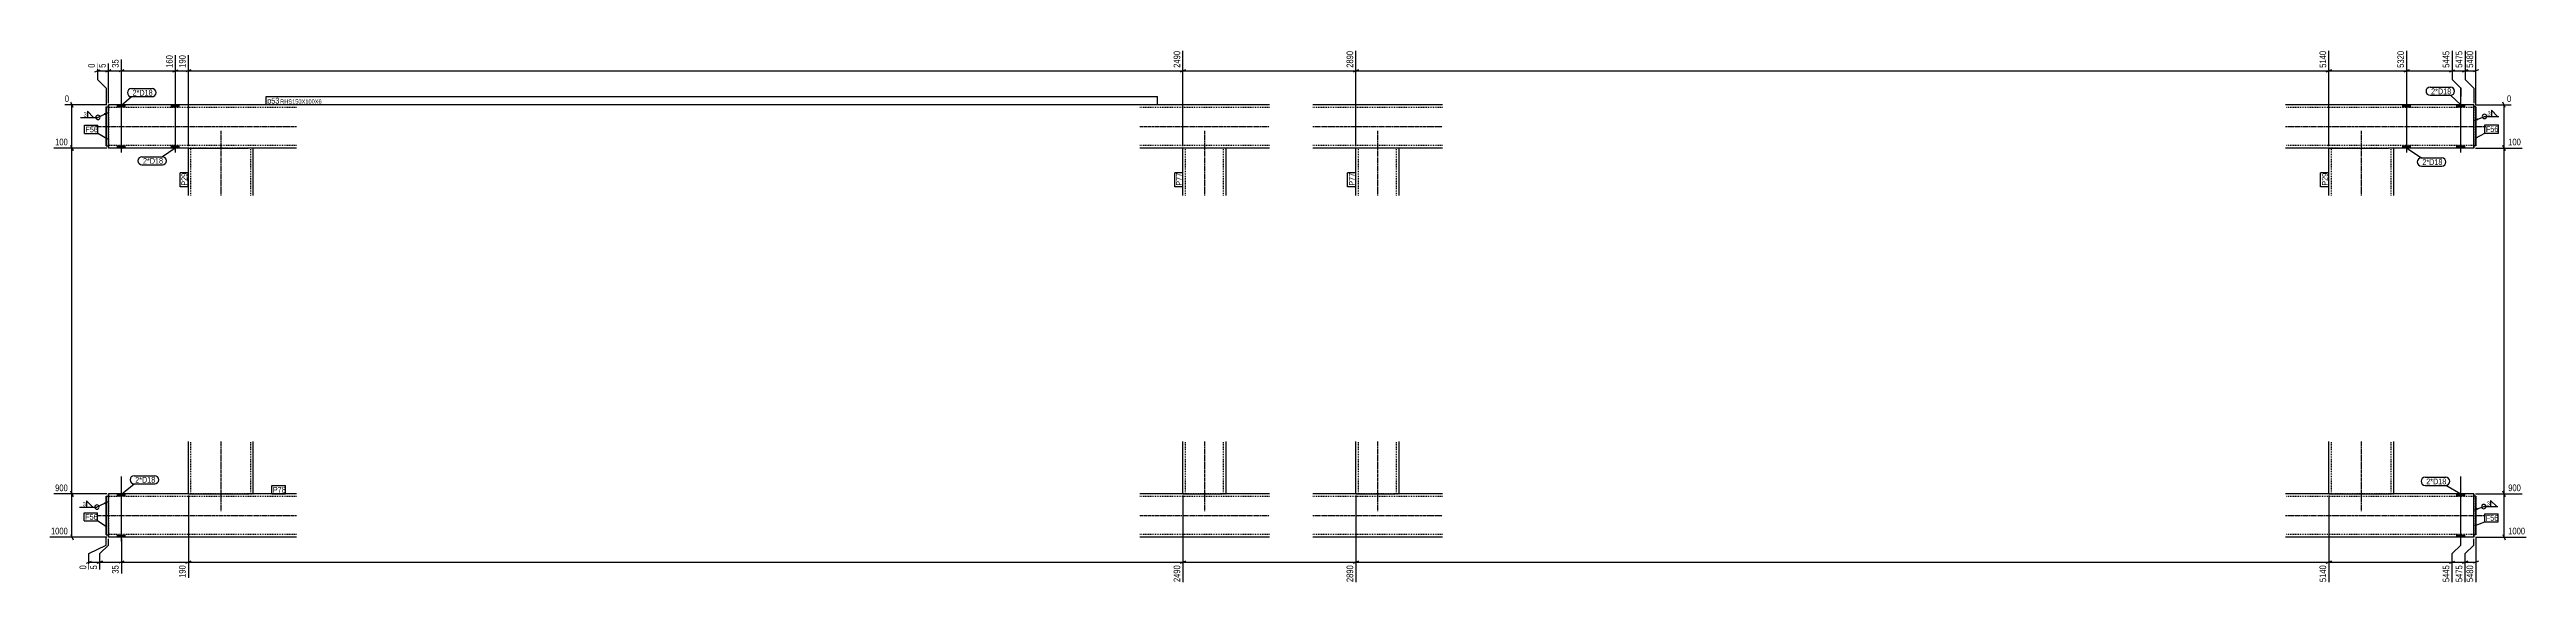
# Model space of a CAD drawing. Header units: millimetres. Extents: x 9 to 30359, y 6 to 1572.
# Drawn here: x 12430 to 18158, y 6 to 1242 of the extents above; entities that cross this region are included whole.
import ezdxf

# ---------------------------------------------------------------- set-up
doc = ezdxf.new("R2010")
doc.units = ezdxf.units.MM
doc.linetypes.add('DXK_LINE_DOT2', pattern=[3.9198, 1.9599, -1.9599])
doc.linetypes.add('DXK_LINE_DOT3', pattern=[5.9187, 2.979, -0.9799, 0.9799, -0.9799])
for name, color, linetype in [('MÅLSÆTNING', 7, 'Continuous'), ('STÅL', 7, 'Continuous'), ('TEKST', 7, 'Continuous')]:
    doc.layers.add(name, color=color, linetype=linetype)
doc.styles.add('Arial Narrow', font='ARIALN.TTF', dxfattribs={"height": 0.2})

msp = doc.modelspace()

# ---------------------------------------------------------------- hatches: boundary and pattern name
at = {"layer": 'STÅL', "linetype": 'Continuous'}
for points in [[(12586.7, 1107.6), (12604.7, 1107.6), (12604.7, 1113.6), (12586.7, 1113.6)], [(12586.7, 1107.6), (12604.7, 1107.6), (12604.7, 1113.6), (12586.7, 1113.6)], [(12711.7, 1107.6), (12729.7, 1107.6), (12729.7, 1113.6), (12711.7, 1113.6)], [(12711.7, 1107.6), (12729.7, 1107.6), (12729.7, 1113.6), (12711.7, 1113.6)], [(17889.7, 1113.6), (17871.7, 1113.6), (17871.7, 1107.6), (17889.7, 1107.6)], [(17889.7, 1113.6), (17871.7, 1113.6), (17871.7, 1107.6), (17889.7, 1107.6)], [(18014.7, 1113.6), (17996.7, 1113.6), (17996.7, 1107.6), (18014.7, 1107.6)], [(18014.7, 1113.6), (17996.7, 1113.6), (17996.7, 1107.6), (18014.7, 1107.6)], [(12586.7, 1013.6), (12604.7, 1013.6), (12604.7, 1019.6), (12586.7, 1019.6)], [(12586.7, 1013.6), (12604.7, 1013.6), (12604.7, 1019.6), (12586.7, 1019.6)], [(12711.7, 1013.6), (12729.7, 1013.6), (12729.7, 1019.6), (12711.7, 1019.6)], [(12711.7, 1013.6), (12729.7, 1013.6), (12729.7, 1019.6), (12711.7, 1019.6)], [(17889.7, 1019.6), (17871.7, 1019.6), (17871.7, 1013.6), (17889.7, 1013.6)], [(17889.7, 1019.6), (17871.7, 1019.6), (17871.7, 1013.6), (17889.7, 1013.6)], [(18014.7, 1019.6), (17996.7, 1019.6), (17996.7, 1013.6), (18014.7, 1013.6)], [(18014.7, 1019.6), (17996.7, 1019.6), (17996.7, 1013.6), (18014.7, 1013.6)], [(12586.7, 207.6), (12604.7, 207.6), (12604.7, 213.6), (12586.7, 213.6)], [(12586.7, 207.6), (12604.7, 207.6), (12604.7, 213.6), (12586.7, 213.6)], [(18014.7, 213.6), (17996.7, 213.6), (17996.7, 207.6), (18014.7, 207.6)], [(18014.7, 213.6), (17996.7, 213.6), (17996.7, 207.6), (18014.7, 207.6)], [(12586.7, 113.6), (12604.7, 113.6), (12604.7, 119.6), (12586.7, 119.6)], [(12586.7, 113.6), (12604.7, 113.6), (12604.7, 119.6), (12586.7, 119.6)], [(18014.7, 119.6), (17996.7, 119.6), (17996.7, 113.6), (18014.7, 113.6)], [(18014.7, 119.6), (17996.7, 119.6), (17996.7, 113.6), (18014.7, 113.6)]]:
    msp.add_hatch(color=96, dxfattribs=at).paths.add_polyline_path(points)
at = {"layer": 'TEKST', "linetype": 'Continuous'}
msp.add_hatch(color=3, dxfattribs=at).paths.add_polyline_path([(12555.6, 193.8), (12565.7, 196), (12557.8, 189.4)])

# ---------------------------------------------------------------- linework, layer by layer
at = {"layer": 'MÅLSÆTNING', "color": 7, "linetype": 'Continuous'}
for p, q in [((12540.7, 1209.1), (12540.7, 1172.5)), ((12565.7, 1117.6), (12565.7, 1209.1)), ((12595.7, 1132.6), (12595.7, 1218.8)), ((12595.7, 1132.6), (12595.7, 1218.8)), ((12720.7, 1127.6), (12720.7, 1228.6)), ((12750.7, 1017.6), (12750.7, 1228.6)), ((15050.7, 1017.6), (15050.7, 1238.3)), ((15050.7, 1017.6), (15050.7, 1238.3)), ((15450.7, 1017.6), (15450.7, 1238.3)), ((15450.7, 1017.6), (15450.7, 1238.3)), ((17700.7, 1017.6), (17700.7, 1238.3)), ((17880.7, 1127.6), (17880.7, 1238.3)), ((17985.7, 1238.3), (17985.7, 1172.5)), ((18015.7, 1238.3), (18015.7, 1172.5)), ((18040.7, 1112.6), (18040.7, 1238.3)), ((12559.7, 1190.1), (12571.7, 1194.9)), ((12560.7, 1152.5), (12560.7, 1112.6)), ((12565.7, 1192.5), (12595.7, 1192.5)), ((12601.7, 1194.9), (12589.7, 1190.1)), ((12601.7, 1194.9), (12589.7, 1190.1)), ((12595.7, 1192.5), (12720.7, 1192.5)), ((12714.7, 1190.1), (12726.7, 1194.9)), ((15056.7, 1194.9), (15044.7, 1190.1)), ((15044.7, 1190.1), (15056.7, 1194.9)), ((15050.7, 1192.5), (15450.7, 1192.5)), ((15456.7, 1194.9), (15444.7, 1190.1)), ((15444.7, 1190.1), (15456.7, 1194.9)), ((15450.7, 1192.5), (17700.7, 1192.5)), ((17694.7, 1190.1), (17706.7, 1194.9)), ((17874.7, 1190.1), (17886.7, 1194.9)), ((18005.7, 1152.5), (18005.7, 1132.6)), ((18005.7, 1152.5), (18005.7, 1132.6)), ((18009.7, 1190.1), (18021.7, 1194.9)), ((18015.7, 1192.5), (18040.7, 1192.5)), ((18015.7, 1172.5), (18035.7, 1152.5)), ((18046.7, 1194.9), (18034.7, 1190.1)), ((18035.7, 1152.5), (18035.7, 1117.6)), ((18035.7, 1152.5), (18035.7, 1117.6)), ((12561.7, 1113.6), (12464.9, 1113.6)), ((12483.9, 1107.6), (12479.1, 1119.6)), ((18039.7, 1113.6), (18122.2, 1113.6)), ((18108.1, 1107.6), (18103.3, 1119.6)), ((18105.7, 1013.6), (18105.7, 1113.6)), ((12561.7, 1013.6), (12439.6, 1013.6)), ((12483.9, 1007.6), (12479.1, 1019.6)), ((12481.5, 213.6), (12481.5, 1013.6)), ((18039.7, 1013.6), (18147.6, 1013.6)), ((18039.7, 1013.6), (18147.6, 1013.6)), ((18103.3, 1019.6), (18108.1, 1007.6)), ((18108.1, 1007.6), (18103.3, 1019.6)), ((18105.7, 213.6), (18105.7, 1013.6)), ((12561.7, 213.6), (12439.6, 213.6)), ((12561.7, 213.6), (12439.6, 213.6)), ((12479.1, 219.6), (12483.9, 207.6)), ((12483.9, 207.6), (12479.1, 219.6)), ((12481.5, 113.6), (12481.5, 213.6)), ((12750.7, 209.6), (12750.7, 19.4)), ((12750.7, 209.6), (12750.7, 19.4)), ((15050.7, 209.6), (15050.7, 9.6)), ((15050.7, 209.6), (15050.7, 9.6)), ((15450.7, 209.6), (15450.7, 9.6)), ((15450.7, 209.6), (15450.7, 9.6)), ((17700.7, 209.6), (17700.7, 9.6)), ((17700.7, 209.6), (17700.7, 9.6)), ((18039.7, 213.6), (18147.6, 213.6)), ((18039.7, 213.6), (18147.6, 213.6)), ((18103.3, 219.6), (18108.1, 207.6)), ((18108.1, 207.6), (18103.3, 219.6)), ((18105.7, 113.6), (18105.7, 213.6)), ((12479.1, 119.6), (12483.9, 107.6)), ((12560.7, 95.4), (12560.7, 114.6)), ((18040.7, 114.6), (18040.7, 9.6)), ((18103.3, 119.6), (18108.1, 107.6)), ((12561.7, 113.6), (12429.9, 113.6)), ((12514.7, 53), (12526.7, 57.8)), ((12520.7, 38.9), (12520.7, 75.4)), ((12539.7, 53), (12551.7, 57.8)), ((12545.7, 75.4), (12565.7, 95.4)), ((12545.7, 38.9), (12545.7, 75.4)), ((12565.7, 95.4), (12565.7, 109.6)), ((12565.7, 95.4), (12565.7, 109.6)), ((12601.7, 57.8), (12589.7, 53)), ((12595.7, 109.6), (12595.7, 29.1)), ((12756.7, 57.8), (12744.7, 53)), ((12744.7, 53), (12756.7, 57.8)), ((15056.7, 57.8), (15044.7, 53)), ((15044.7, 53), (15056.7, 57.8)), ((15456.7, 57.8), (15444.7, 53)), ((15444.7, 53), (15456.7, 57.8)), ((17706.7, 57.8), (17694.7, 53)), ((17694.7, 53), (17706.7, 57.8)), ((17985.7, 9.6), (17985.7, 75.4)), ((18005.7, 95.4), (18005.7, 109.6)), ((18005.7, 95.4), (18005.7, 109.6)), ((18009.7, 53), (18021.7, 57.8)), ((18015.7, 75.4), (18035.7, 95.4)), ((18015.7, 9.6), (18015.7, 75.4)), ((18046.7, 57.8), (18034.7, 53)), ((18035.7, 95.4), (18035.7, 109.6)), ((18035.7, 95.4), (18035.7, 109.6)), ((18039.7, 113.6), (18157.3, 113.6)), ((12545.7, 55.4), (12595.7, 55.4)), ((12750.7, 55.4), (15050.7, 55.4)), ((15050.7, 55.4), (15450.7, 55.4)), ((15450.7, 55.4), (17700.7, 55.4)), ((18015.7, 55.4), (18040.7, 55.4))]:
    msp.add_line(p, q, dxfattribs=at)
at = {"layer": 'STÅL', "color": 96, "linetype": 'Continuous'}
for p, q in [((12595.7, 1003.6), (12595.7, 1153.6)), ((12595.7, 1003.6), (12595.7, 1153.6)), ((12720.7, 1003.6), (12720.7, 1153.6)), ((12720.7, 1003.6), (12720.7, 1153.6)), ((17880.7, 1003.6), (17880.7, 1153.6)), ((17880.7, 1003.6), (17880.7, 1153.6)), ((18005.7, 1003.6), (18005.7, 1153.6)), ((18005.7, 1003.6), (18005.7, 1153.6)), ((12586.7, 1107.6), (12586.7, 1113.6)), ((12586.7, 1107.6), (12586.7, 1113.6)), ((12604.7, 1107.6), (12604.7, 1113.6)), ((12604.7, 1107.6), (12604.7, 1113.6)), ((12711.7, 1107.6), (12711.7, 1113.6)), ((12711.7, 1107.6), (12711.7, 1113.6)), ((12729.7, 1107.6), (12729.7, 1113.6)), ((12729.7, 1107.6), (12729.7, 1113.6)), ((17871.7, 1107.6), (17871.7, 1113.6)), ((17871.7, 1107.6), (17871.7, 1113.6)), ((17889.7, 1107.6), (17889.7, 1113.6)), ((17889.7, 1107.6), (17889.7, 1113.6)), ((17996.7, 1107.6), (17996.7, 1113.6)), ((17996.7, 1107.6), (17996.7, 1113.6)), ((18014.7, 1107.6), (18014.7, 1113.6)), ((18014.7, 1107.6), (18014.7, 1113.6)), ((12586.7, 1013.6), (12586.7, 1019.6)), ((12586.7, 1013.6), (12586.7, 1019.6)), ((12604.7, 1013.6), (12604.7, 1019.6)), ((12604.7, 1013.6), (12604.7, 1019.6)), ((12711.7, 1013.6), (12711.7, 1019.6)), ((12711.7, 1013.6), (12711.7, 1019.6)), ((12729.7, 1013.6), (12729.7, 1019.6)), ((12729.7, 1013.6), (12729.7, 1019.6)), ((17871.7, 1013.6), (17871.7, 1019.6)), ((17871.7, 1013.6), (17871.7, 1019.6)), ((17889.7, 1013.6), (17889.7, 1019.6)), ((17889.7, 1013.6), (17889.7, 1019.6)), ((17996.7, 1013.6), (17996.7, 1019.6)), ((17996.7, 1013.6), (17996.7, 1019.6)), ((18014.7, 1013.6), (18014.7, 1019.6)), ((18014.7, 1013.6), (18014.7, 1019.6)), ((12595.7, 103.6), (12595.7, 253.6)), ((12595.7, 103.6), (12595.7, 253.6)), ((18005.7, 103.6), (18005.7, 253.6)), ((18005.7, 103.6), (18005.7, 253.6)), ((12586.7, 207.6), (12586.7, 213.6)), ((12586.7, 207.6), (12586.7, 213.6)), ((12604.7, 207.6), (12604.7, 213.6)), ((12604.7, 207.6), (12604.7, 213.6)), ((17996.7, 207.6), (17996.7, 213.6)), ((17996.7, 207.6), (17996.7, 213.6)), ((18014.7, 207.6), (18014.7, 213.6)), ((18014.7, 207.6), (18014.7, 213.6)), ((12586.7, 113.6), (12586.7, 119.6)), ((12586.7, 113.6), (12586.7, 119.6)), ((12604.7, 113.6), (12604.7, 119.6)), ((12604.7, 113.6), (12604.7, 119.6)), ((17996.7, 113.6), (17996.7, 119.6)), ((17996.7, 113.6), (17996.7, 119.6)), ((18014.7, 113.6), (18014.7, 119.6)), ((18014.7, 113.6), (18014.7, 119.6))]:
    msp.add_line(p, q, dxfattribs=at)
at = {"layer": 'STÅL', "color": 2, "linetype": 'Continuous'}
for p, q in [((12560.7, 1108.6), (12560.7, 1018.6)), ((12560.7, 1108.6), (12565.7, 1108.6)), ((12560.7, 1018.6), (12560.7, 1108.6)), ((12565.7, 1113.6), (12565.7, 1113.6)), ((13000.7, 1113.6), (12565.7, 1113.6)), ((12565.7, 1112.7), (12565.7, 1113.6)), ((12565.7, 1113.6), (12565.7, 1112.7)), ((12565.7, 1110.1), (12565.7, 1112.7)), ((12565.7, 1112.7), (12565.7, 1110.1)), ((12565.7, 1106.2), (12565.7, 1110.1)), ((12565.7, 1110.1), (12565.7, 1108.6)), ((12565.7, 1101.6), (12565.7, 1106.2)), ((12565.7, 1025.6), (12565.7, 1101.6)), ((15250.7, 1113.6), (14950.7, 1113.6)), ((15650.7, 1113.6), (15350.7, 1113.6)), ((18035.7, 1113.6), (17600.7, 1113.6)), ((18035.7, 1112.7), (18035.7, 1113.6)), ((18035.7, 1113.6), (18035.7, 1112.7)), ((18035.7, 1110.1), (18035.7, 1112.7)), ((18035.7, 1112.7), (18035.7, 1110.1)), ((18035.7, 1110.1), (18035.7, 1108.6)), ((18035.7, 1110.1), (18035.7, 1106.2)), ((18040.7, 1108.6), (18035.7, 1108.6)), ((18035.7, 1106.2), (18035.7, 1101.6)), ((18035.7, 1025.6), (18035.7, 1101.6)), ((18040.7, 1108.6), (18040.7, 1108.6)), ((18040.7, 1018.6), (18040.7, 1108.6)), ((18040.7, 1108.6), (18040.7, 1018.6)), ((12560.7, 1018.6), (12565.7, 1018.6)), ((12565.7, 1021), (12565.7, 1025.6)), ((12565.7, 1017.2), (12565.7, 1021)), ((12565.7, 1017.2), (12565.7, 1018.6)), ((12565.7, 1014.6), (12565.7, 1017.2)), ((12565.7, 1017.2), (12565.7, 1014.6)), ((12565.7, 1013.6), (12565.7, 1014.6)), ((12565.7, 1014.6), (12565.7, 1013.6)), ((12565.7, 1013.6), (12565.7, 1013.6)), ((12750.7, 1013.6), (12565.7, 1013.6)), ((12750.7, 903.6), (12750.7, 1013.6)), ((12750.7, 1013.6), (12751.6, 1013.6)), ((12751.6, 1013.6), (12888.7, 1013.6)), ((12900.7, 1013.6), (12888.7, 1013.6)), ((13000.7, 1013.6), (12900.7, 1013.6)), ((12900.7, 903.6), (12900.7, 1013.6)), ((15050.7, 1013.6), (14950.7, 1013.6)), ((15050.7, 903.6), (15050.7, 1013.6)), ((15138.7, 1013.6), (15050.7, 1013.6)), ((15150.7, 1013.6), (15138.7, 1013.6)), ((15250.7, 1013.6), (15150.7, 1013.6)), ((15150.7, 903.6), (15150.7, 1013.6)), ((15450.7, 1013.6), (15350.7, 1013.6)), ((15450.7, 903.6), (15450.7, 1013.6)), ((15538.7, 1013.6), (15450.7, 1013.6)), ((15550.7, 1013.6), (15538.7, 1013.6)), ((15650.7, 1013.6), (15550.7, 1013.6)), ((15550.7, 903.6), (15550.7, 1013.6)), ((17700.7, 1013.6), (17600.7, 1013.6)), ((17700.7, 903.6), (17700.7, 1013.6)), ((17700.7, 1013.6), (17701.6, 1013.6)), ((17701.6, 1013.6), (17838.7, 1013.6)), ((17850.7, 1013.6), (17838.7, 1013.6)), ((18035.7, 1013.6), (17850.7, 1013.6)), ((17850.7, 903.6), (17850.7, 1013.6)), ((18035.7, 1025.6), (18035.7, 1021)), ((18035.7, 1021), (18035.7, 1017.2)), ((18035.7, 1017.2), (18035.7, 1018.6)), ((18040.7, 1018.6), (18035.7, 1018.6)), ((18035.7, 1014.6), (18035.7, 1017.2)), ((18035.7, 1017.2), (18035.7, 1014.6)), ((18035.7, 1013.6), (18035.7, 1014.6)), ((18035.7, 1014.6), (18035.7, 1013.6)), ((18040.7, 1018.6), (18040.7, 1018.6)), ((12750.7, 213.6), (12750.7, 334.6)), ((12900.7, 213.6), (12900.7, 334.6)), ((15050.7, 213.6), (15050.7, 334.6)), ((15150.7, 213.6), (15150.7, 334.6)), ((15450.7, 213.6), (15450.7, 334.6)), ((15550.7, 213.6), (15550.7, 334.6)), ((17700.7, 213.6), (17700.7, 334.6)), ((17850.7, 213.6), (17850.7, 334.6)), ((12560.7, 208.6), (12560.7, 118.6)), ((12560.7, 208.6), (12565.7, 208.6)), ((12560.7, 118.6), (12560.7, 208.6)), ((12565.7, 213.6), (12565.7, 213.6)), ((12565.7, 212.7), (12565.7, 213.6)), ((12565.7, 213.6), (12565.7, 212.7)), ((12750.7, 213.6), (12565.7, 213.6)), ((12565.7, 210.1), (12565.7, 212.7)), ((12565.7, 212.7), (12565.7, 210.1)), ((12565.7, 206.2), (12565.7, 210.1)), ((12565.7, 208.6), (12565.7, 210.1)), ((12565.7, 201.6), (12565.7, 206.2)), ((12565.7, 125.6), (12565.7, 201.6)), ((12750.7, 213.6), (12888.7, 213.6)), ((12899.8, 213.6), (12888.7, 213.6)), ((12899.8, 213.6), (12900.7, 213.6)), ((13000.7, 213.6), (12900.7, 213.6)), ((15050.7, 213.6), (14950.7, 213.6)), ((15050.7, 213.6), (15138.7, 213.6)), ((15149.8, 213.6), (15138.7, 213.6)), ((15149.8, 213.6), (15150.7, 213.6)), ((15250.7, 213.6), (15150.7, 213.6)), ((15450.7, 213.6), (15350.7, 213.6)), ((15450.7, 213.6), (15538.7, 213.6)), ((15549.8, 213.6), (15538.7, 213.6)), ((15549.8, 213.6), (15550.7, 213.6)), ((15650.7, 213.6), (15550.7, 213.6)), ((17700.7, 213.6), (17600.7, 213.6)), ((17700.7, 213.6), (17838.7, 213.6)), ((17849.8, 213.6), (17838.7, 213.6)), ((17849.8, 213.6), (17850.7, 213.6)), ((18035.7, 213.6), (17850.7, 213.6)), ((18035.7, 212.7), (18035.7, 213.6)), ((18035.7, 213.6), (18035.7, 212.7)), ((18035.7, 210.1), (18035.7, 212.7)), ((18035.7, 212.7), (18035.7, 210.1)), ((18035.7, 208.6), (18035.7, 210.1)), ((18035.7, 210.1), (18035.7, 206.2)), ((18040.7, 208.6), (18035.7, 208.6)), ((18035.7, 206.2), (18035.7, 201.6)), ((18035.7, 125.6), (18035.7, 201.6)), ((18040.7, 208.6), (18040.7, 208.6)), ((18040.7, 118.6), (18040.7, 208.6)), ((18040.7, 208.6), (18040.7, 118.6)), ((12560.7, 118.6), (12565.7, 118.6)), ((12565.7, 121), (12565.7, 125.6)), ((12565.7, 117.2), (12565.7, 121)), ((12565.7, 117.2), (12565.7, 118.6)), ((12565.7, 114.6), (12565.7, 117.2)), ((12565.7, 117.2), (12565.7, 114.6)), ((18035.7, 125.6), (18035.7, 121)), ((18035.7, 121), (18035.7, 117.2)), ((18040.7, 118.6), (18035.7, 118.6)), ((18035.7, 117.2), (18035.7, 118.6)), ((18035.7, 114.6), (18035.7, 117.2)), ((18035.7, 117.2), (18035.7, 114.6)), ((18040.7, 118.6), (18040.7, 118.6)), ((12565.7, 113.6), (12565.7, 114.6)), ((12565.7, 114.6), (12565.7, 113.6)), ((12565.7, 113.6), (12565.7, 113.6)), ((13000.7, 113.6), (12565.7, 113.6)), ((15250.7, 113.6), (14950.7, 113.6)), ((15650.7, 113.6), (15350.7, 113.6)), ((18035.7, 113.6), (17600.7, 113.6)), ((18035.7, 113.6), (18035.7, 114.6)), ((18035.7, 114.6), (18035.7, 113.6))]:
    msp.add_line(p, q, dxfattribs=at)
at = {"layer": 'STÅL', "color": 7, "linetype": 'DXK_LINE_DOT2'}
for p, q in [((12560.7, 1108.6), (12560.7, 1108.6)), ((12565.7, 1018.6), (12565.7, 1108.6)), ((12565.7, 1108.6), (12565.7, 1108.6)), ((12565.7, 1108.6), (12565.7, 1018.6)), ((12565.7, 1108.6), (12565.7, 1106.2)), ((12565.7, 1107.6), (12565.7, 1107.6)), ((13000.7, 1107.6), (12565.7, 1107.6)), ((12565.7, 1107.2), (12565.7, 1107.6)), ((12565.7, 1107.6), (12565.7, 1107.2)), ((12565.7, 1105.9), (12565.7, 1107.2)), ((12565.7, 1107.2), (12565.7, 1105.9)), ((12565.7, 1106.2), (12565.7, 1101.6)), ((12565.7, 1103.9), (12565.7, 1105.9)), ((12565.7, 1105.9), (12565.7, 1103.9)), ((12565.7, 1023.3), (12565.7, 1103.9)), ((12565.7, 1023.3), (12565.7, 1103.9)), ((12565.7, 1025.6), (12565.7, 1101.6)), ((15250.7, 1107.6), (14950.7, 1107.6)), ((15650.7, 1107.6), (15350.7, 1107.6)), ((18035.7, 1107.6), (17600.7, 1107.6)), ((18035.7, 1108.6), (18035.7, 1106.2)), ((18035.7, 1108.6), (18035.7, 1018.6)), ((18035.7, 1018.6), (18035.7, 1108.6)), ((18035.7, 1108.6), (18035.7, 1108.6)), ((18035.7, 1107.2), (18035.7, 1107.6)), ((18035.7, 1107.6), (18035.7, 1107.2)), ((18035.7, 1105.9), (18035.7, 1107.2)), ((18035.7, 1107.2), (18035.7, 1105.9)), ((18035.7, 1101.6), (18035.7, 1106.2)), ((18035.7, 1103.9), (18035.7, 1105.9)), ((18035.7, 1105.9), (18035.7, 1103.9)), ((18035.7, 1101.6), (18035.7, 1103.9)), ((18035.7, 1103.9), (18035.7, 1101.6)), ((18035.7, 1025.6), (18035.7, 1101.6)), ((12560.7, 1018.6), (12560.7, 1018.6)), ((12565.7, 1020.1), (12565.7, 1025.6)), ((12565.7, 1023.3), (12565.7, 1021.4)), ((12565.7, 1021.4), (12565.7, 1023.3)), ((12565.7, 1021.4), (12565.7, 1020.1)), ((12565.7, 1020.1), (12565.7, 1021.4)), ((12565.7, 1020.1), (12565.7, 1019.6)), ((12565.7, 1019.6), (12565.7, 1020.1)), ((12565.7, 1018.6), (12565.7, 1020.1)), ((12565.7, 1019.6), (12565.7, 1019.6)), ((13000.7, 1019.6), (12565.7, 1019.6)), ((12565.7, 1018.6), (12565.7, 1018.6)), ((12756.7, 1013.6), (12750.7, 1013.6)), ((12756.7, 903.6), (12756.7, 1013.6)), ((12756.7, 1013.6), (12757.2, 1013.6)), ((12900.7, 1013.6), (12757.2, 1013.6)), ((12894.7, 903.6), (12894.7, 1013.6)), ((15250.7, 1019.6), (14950.7, 1019.6)), ((15150.7, 1013.6), (15050.7, 1013.6)), ((15056.7, 903.6), (15056.7, 1013.6)), ((15144.7, 903.6), (15144.7, 1013.6)), ((15650.7, 1019.6), (15350.7, 1019.6)), ((15550.7, 1013.6), (15450.7, 1013.6)), ((15456.7, 903.6), (15456.7, 1013.6)), ((15544.7, 903.6), (15544.7, 1013.6)), ((18035.7, 1019.6), (17600.7, 1019.6)), ((17706.7, 1013.6), (17700.7, 1013.6)), ((17706.7, 903.6), (17706.7, 1013.6)), ((17706.7, 1013.6), (17707.2, 1013.6)), ((17850.7, 1013.6), (17707.2, 1013.6)), ((17844.7, 903.6), (17844.7, 1013.6)), ((18035.7, 1025.6), (18035.7, 1023.3)), ((18035.7, 1023.3), (18035.7, 1025.6)), ((18035.7, 1021), (18035.7, 1025.6)), ((18035.7, 1023.3), (18035.7, 1021.4)), ((18035.7, 1021.4), (18035.7, 1023.3)), ((18035.7, 1021.4), (18035.7, 1020.1)), ((18035.7, 1020.1), (18035.7, 1021.4)), ((18035.7, 1018.6), (18035.7, 1021)), ((18035.7, 1020.1), (18035.7, 1019.6)), ((18035.7, 1019.6), (18035.7, 1020.1)), ((18035.7, 1018.6), (18035.7, 1018.6)), ((12756.7, 213.6), (12756.7, 334.6)), ((12894.7, 213.6), (12894.7, 334.6)), ((15056.7, 213.6), (15056.7, 334.6)), ((15144.7, 213.6), (15144.7, 334.6)), ((15456.7, 213.6), (15456.7, 334.6)), ((15544.7, 213.6), (15544.7, 334.6)), ((17706.7, 213.6), (17706.7, 334.6)), ((17844.7, 213.6), (17844.7, 334.6)), ((12560.7, 208.6), (12560.7, 208.6)), ((12565.7, 118.6), (12565.7, 208.6)), ((12565.7, 208.6), (12565.7, 208.6)), ((12565.7, 208.6), (12565.7, 118.6)), ((12565.7, 206.2), (12565.7, 208.6)), ((12565.7, 207.6), (12565.7, 207.6)), ((13000.7, 207.6), (12565.7, 207.6)), ((12565.7, 207.2), (12565.7, 207.6)), ((12565.7, 207.6), (12565.7, 207.2)), ((12565.7, 205.9), (12565.7, 207.2)), ((12565.7, 207.2), (12565.7, 205.9)), ((12565.7, 201.6), (12565.7, 206.2)), ((12565.7, 203.9), (12565.7, 205.9)), ((12565.7, 205.9), (12565.7, 203.9)), ((12565.7, 123.3), (12565.7, 203.9)), ((12565.7, 123.3), (12565.7, 203.9)), ((12565.7, 125.6), (12565.7, 201.6)), ((12756.7, 213.6), (12750.7, 213.6)), ((12756.7, 213.6), (12757.2, 213.6)), ((12888.7, 213.6), (12757.2, 213.6)), ((12888.7, 213.6), (12897.2, 213.6)), ((12900.7, 213.6), (12897.2, 213.6)), ((15250.7, 207.6), (14950.7, 207.6)), ((15138.7, 213.6), (15050.7, 213.6)), ((15138.7, 213.6), (15147.2, 213.6)), ((15150.7, 213.6), (15147.2, 213.6)), ((15650.7, 207.6), (15350.7, 207.6)), ((15538.7, 213.6), (15450.7, 213.6)), ((15538.7, 213.6), (15547.2, 213.6)), ((15550.7, 213.6), (15547.2, 213.6)), ((18035.7, 207.6), (17600.7, 207.6)), ((17706.7, 213.6), (17700.7, 213.6)), ((17706.7, 213.6), (17707.2, 213.6)), ((17838.7, 213.6), (17707.2, 213.6)), ((17838.7, 213.6), (17847.2, 213.6)), ((17850.7, 213.6), (17847.2, 213.6)), ((18035.7, 208.6), (18035.7, 118.6)), ((18035.7, 118.6), (18035.7, 208.6)), ((18035.7, 208.6), (18035.7, 208.6)), ((18035.7, 206.2), (18035.7, 208.6)), ((18035.7, 207.2), (18035.7, 207.6)), ((18035.7, 207.6), (18035.7, 207.2)), ((18035.7, 205.9), (18035.7, 207.2)), ((18035.7, 207.2), (18035.7, 205.9)), ((18035.7, 201.6), (18035.7, 206.2)), ((18035.7, 203.9), (18035.7, 205.9)), ((18035.7, 205.9), (18035.7, 203.9)), ((18035.7, 201.6), (18035.7, 203.9)), ((18035.7, 203.9), (18035.7, 201.6)), ((18035.7, 125.6), (18035.7, 201.6)), ((12560.7, 118.6), (12560.7, 118.6)), ((12565.7, 120.1), (12565.7, 125.6)), ((12565.7, 123.3), (12565.7, 121.4)), ((12565.7, 121.4), (12565.7, 123.3)), ((12565.7, 121.4), (12565.7, 120.1)), ((12565.7, 120.1), (12565.7, 121.4)), ((12565.7, 120.1), (12565.7, 119.6)), ((12565.7, 119.6), (12565.7, 120.1)), ((12565.7, 118.6), (12565.7, 120.1)), ((12565.7, 119.6), (12565.7, 119.6)), ((13000.7, 119.6), (12565.7, 119.6)), ((12565.7, 118.6), (12565.7, 118.6)), ((15250.7, 119.6), (14950.7, 119.6)), ((15650.7, 119.6), (15350.7, 119.6)), ((18035.7, 119.6), (17600.7, 119.6)), ((18035.7, 125.6), (18035.7, 123.3)), ((18035.7, 123.3), (18035.7, 125.6)), ((18035.7, 121), (18035.7, 125.6)), ((18035.7, 123.3), (18035.7, 121.4)), ((18035.7, 121.4), (18035.7, 123.3)), ((18035.7, 121.4), (18035.7, 120.1)), ((18035.7, 120.1), (18035.7, 121.4)), ((18035.7, 118.6), (18035.7, 121)), ((18035.7, 120.1), (18035.7, 119.6)), ((18035.7, 119.6), (18035.7, 120.1)), ((18035.7, 118.6), (18035.7, 118.6))]:
    msp.add_line(p, q, dxfattribs=at)
at = {"layer": 'STÅL', "color": 7, "linetype": 'DXK_LINE_DOT3'}
for p, q in [((12525.7, 1063.6), (13000.7, 1063.6)), ((12825.7, 1053.6), (12825.7, 903.6)), ((14950.7, 1063.6), (15250.7, 1063.6)), ((15100.7, 1053.6), (15100.7, 903.6)), ((15350.7, 1063.6), (15650.7, 1063.6)), ((15500.7, 1053.6), (15500.7, 903.6)), ((17600.7, 1063.6), (18075.7, 1063.6)), ((17775.7, 1053.6), (17775.7, 903.6)), ((12825.7, 334.6), (12825.7, 173.6)), ((15100.7, 334.6), (15100.7, 173.6)), ((15500.7, 334.6), (15500.7, 173.6)), ((17775.7, 334.6), (17775.7, 173.6)), ((12525.7, 163.6), (13000.7, 163.6)), ((14950.7, 163.6), (15250.7, 163.6)), ((15350.7, 163.6), (15650.7, 163.6)), ((17600.7, 163.6), (18075.7, 163.6))]:
    msp.add_line(p, q, dxfattribs=at)

# ---------------------------------------------------------------- next in the draw order: wipeouts: each hides what was drawn before it
at = {"color": 0, "linetype": 'Continuous'}
for points in [[(12592.5, 1222), (12570.1, 1222), (12570.1, 1196.1), (12592.5, 1196.1)], [(12717.5, 1231.8), (12695.1, 1231.8), (12695.1, 1196.1), (12717.5, 1196.1)], [(15447.5, 1241.5), (15425.1, 1241.5), (15425.1, 1196.1), (15447.5, 1196.1)], [(17697.5, 1241.5), (17675.1, 1241.5), (17675.1, 1196.1), (17697.5, 1196.1)], [(18037.5, 1241.5), (18015.1, 1241.5), (18015.1, 1196.1), (18037.5, 1196.1)], [(18125.4, 1116.8), (18125.4, 1139.2), (18109.3, 1139.2), (18109.3, 1116.8)], [(12475, 1016.8), (12475, 1039.2), (12439.3, 1039.2), (12439.3, 1016.8)], [(18147.8, 1016.8), (18147.8, 1039.2), (18112.2, 1039.2), (18112.2, 1016.8)], [(12475, 216.8), (12475, 239.2), (12439.3, 239.2), (12439.3, 216.8)], [(18147.8, 216.8), (18147.8, 239.2), (18112.2, 239.2), (18112.2, 216.8)], [(12475, 116.8), (12475, 139.2), (12429.6, 139.2), (12429.6, 116.8)], [(18157.6, 116.8), (18157.6, 139.2), (18112.2, 139.2), (18112.2, 116.8)], [(12592.5, 51.8), (12570.1, 51.8), (12570.1, 25.9), (12592.5, 25.9)], [(15047.5, 51.8), (15025.1, 51.8), (15025.1, 6.4), (15047.5, 6.4)], [(15447.5, 51.8), (15425.1, 51.8), (15425.1, 6.4), (15447.5, 6.4)], [(18037.5, 51.8), (18015.1, 51.8), (18015.1, 6.4), (18037.5, 6.4)]]:
    msp.add_wipeout(points, dxfattribs=at).dxf.layer = 'MÅLSÆTNING'
at = {"color": 0}
for points in [[(12664.2, 1134.9), (12664.2, 1148.9), (12621.5, 1148.9), (12621.5, 1134.9)], [(12958.7, 1116.4), (12958.7, 1130.4), (12933.1, 1130.4), (12933.1, 1116.4)], [(18074.4, 1087.9), (18074.4, 1099.5), (18066.7, 1099.5), (18066.7, 1087.9)], [(12538.9, 1050), (12538.9, 1064), (12512.5, 1064), (12512.5, 1050)], [(12688.2, 977.2), (12688.2, 991.2), (12645.6, 991.2), (12645.6, 977.2)], [(17959.5, 974.5), (17959.5, 988.5), (17916.9, 988.5), (17916.9, 974.5)], [(12747.9, 953.8), (12733.9, 953.8), (12733.9, 926.5), (12747.9, 926.5)], [(15047.9, 953.8), (15033.9, 953.8), (15033.9, 926.5), (15047.9, 926.5)], [(15447.9, 953.8), (15433.9, 953.8), (15433.9, 926.5), (15447.9, 926.5)], [(17697.9, 953.8), (17683.9, 953.8), (17683.9, 926.5), (17697.9, 926.5)], [(12670.3, 239.3), (12670.3, 253.3), (12627.6, 253.3), (12627.6, 239.3)], [(12973.2, 216.4), (12973.2, 230.4), (12945.9, 230.4), (12945.9, 216.4)], [(17968.4, 235.7), (17968.4, 249.7), (17925.8, 249.7), (17925.8, 235.7)], [(12513.1, 184.2), (12513.1, 195.8), (12505.4, 195.8), (12505.4, 184.2)], [(18072.5, 185.6), (18072.5, 197.2), (18064.9, 197.2), (18064.9, 185.6)]]:
    msp.add_wipeout(points, dxfattribs=at).dxf.layer = 'TEKST'

# ---------------------------------------------------------------- next in the draw order: hatches: boundary and pattern name
at = {"layer": 'TEKST', "linetype": 'Continuous'}
for points in [[(18045.9, 1078), (18035.7, 1076.6), (18044.1, 1082.7)], [(18046, 177), (18035.7, 175.9), (18044.2, 181.7)]]:
    msp.add_hatch(color=3, dxfattribs=at).paths.add_polyline_path(points)

# ---------------------------------------------------------------- next in the draw order: linework, layer by layer
at = {"layer": 'MÅLSÆTNING', "color": 7, "linetype": 'Continuous'}
for p, q in [((12565.7, 1117.6), (12565.7, 1209.1)), ((12720.7, 1127.6), (12720.7, 1228.6)), ((17700.7, 1017.6), (17700.7, 1238.3)), ((18015.7, 1238.3), (18015.7, 1172.5)), ((12534.7, 1190.1), (12546.7, 1194.9)), ((12540.7, 1192.5), (12565.7, 1192.5)), ((12540.7, 1172.5), (12560.7, 1152.5)), ((12571.7, 1194.9), (12559.7, 1190.1)), ((12714.7, 1190.1), (12726.7, 1194.9)), ((12720.7, 1192.5), (12750.7, 1192.5)), ((12756.7, 1194.9), (12744.7, 1190.1)), ((17706.7, 1194.9), (17694.7, 1190.1)), ((17700.7, 1192.5), (17880.7, 1192.5)), ((17979.7, 1190.1), (17991.7, 1194.9)), ((17985.7, 1172.5), (18005.7, 1152.5)), ((18015.7, 1172.5), (18035.7, 1152.5)), ((12481.5, 1013.6), (12481.5, 1113.6)), ((12561.7, 1013.6), (12439.6, 1013.6)), ((12479.1, 1019.6), (12483.9, 1007.6)), ((12520.7, 75.4), (12560.7, 95.4)), ((12551.7, 57.8), (12539.7, 53)), ((12545.7, 75.4), (12565.7, 95.4)), ((12545.7, 38.9), (12545.7, 75.4)), ((12601.7, 57.8), (12589.7, 53)), ((12595.7, 109.6), (12595.7, 29.1)), ((17979.7, 53), (17991.7, 57.8)), ((17985.7, 75.4), (18005.7, 95.4)), ((18021.7, 57.8), (18009.7, 53)), ((18015.7, 75.4), (18035.7, 95.4)), ((18015.7, 9.6), (18015.7, 75.4)), ((12520.7, 55.4), (12545.7, 55.4)), ((12595.7, 55.4), (12750.7, 55.4)), ((17985.7, 55.4), (18015.7, 55.4))]:
    msp.add_line(p, q, dxfattribs=at)
at = {"layer": 'TEKST', "color": 3, "linetype": 'Continuous'}
for p, q in [((18090.7, 1086.7), (18076.4, 1100.9)), ((18076.4, 1100.9), (18076.4, 1086.7)), ((18035.7, 1076.6), (18060.5, 1086.7)), ((18060.5, 1086.7), (18093.6, 1086.7)), ((18076.4, 1086.7), (18090.7, 1086.7)), ((12499.2, 183), (12539.3, 183)), ((12529.5, 183), (12515.2, 197.3)), ((12515.2, 197.3), (12515.2, 183)), ((12515.2, 183), (12529.5, 183)), ((12565.7, 196), (12539.3, 183)), ((18035.7, 175.9), (18058.7, 184.4)), ((18058.7, 184.4), (18091.7, 184.4)), ((18088.9, 184.4), (18074.6, 198.7)), ((18074.6, 198.7), (18074.6, 184.4)), ((18074.6, 184.4), (18088.9, 184.4))]:
    msp.add_line(p, q, dxfattribs=at)
for centre, start, end in [((18060.5, 1086.7), 90, 270), ((18060.5, 1086.7), 270, 90), ((12539.3, 183), 90, 270), ((12539.3, 183), 270, 90), ((18058.7, 184.4), 90, 270), ((18058.7, 184.4), 270, 90)]:
    msp.add_arc(centre, 5, start, end, dxfattribs=at)

# ---------------------------------------------------------------- next in the draw order: texts
at = {"layer": 'MÅLSÆTNING', "color": 3, "linetype": 'Continuous', "style": 'Arial Narrow'}
for s, p in [('35', (12589.3, 1199.3)), ('160', (12714.3, 1199.3)), ('2890', (15444.3, 1199.3)), ('5140', (17694.3, 1199.3)), ('5480', (18034.3, 1199.3)), ('35', (12589.3, 29.1)), ('2490', (15044.3, 9.6)), ('2890', (15444.3, 9.6)), ('5480', (18034.3, 9.6))]:
    msp.add_text(s, height=15.27, rotation=90.0002, dxfattribs=at).set_placement(p)
for s, height, p in [('0', 15.3, (18112.5, 1120)), ('100', 15.27, (12442.5, 1020)), ('100', 15.27, (18115.4, 1020)), ('900', 15.27, (12442.5, 220)), ('900', 15.27, (18115.4, 220)), ('1000', 15.27, (12432.8, 120)), ('1000', 15.27, (18115.4, 120))]:
    msp.add_text(s, height=height, dxfattribs=at).set_placement(p)
at = {"layer": 'TEKST', "color": 3, "style": 'Arial Narrow'}
for p in [(18067.5, 1088.7), (12506.2, 185), (18065.7, 186.4)]:
    msp.add_text('3', height=9.54, dxfattribs=at).set_placement(p)

# ---------------------------------------------------------------- next in the draw order: wipeouts: each hides what was drawn before it
at = {"color": 0}
for points in [[(12664.2, 1134.9), (12664.2, 1148.9), (12621.5, 1148.9), (12621.5, 1134.9)], [(12958.7, 1116.4), (12958.7, 1130.4), (12933.1, 1130.4), (12933.1, 1116.4)], [(12538.9, 1050), (12538.9, 1064), (12512.5, 1064), (12512.5, 1050)], [(12688.2, 977.2), (12688.2, 991.2), (12645.6, 991.2), (12645.6, 977.2)], [(17959.5, 974.5), (17959.5, 988.5), (17916.9, 988.5), (17916.9, 974.5)], [(12747.9, 953.8), (12733.9, 953.8), (12733.9, 926.5), (12747.9, 926.5)], [(15047.9, 953.8), (15033.9, 953.8), (15033.9, 926.5), (15047.9, 926.5)], [(15447.9, 953.8), (15433.9, 953.8), (15433.9, 926.5), (15447.9, 926.5)], [(17697.9, 953.8), (17683.9, 953.8), (17683.9, 926.5), (17697.9, 926.5)], [(12670.3, 239.3), (12670.3, 253.3), (12627.6, 253.3), (12627.6, 239.3)], [(12973.2, 216.4), (12973.2, 230.4), (12945.9, 230.4), (12945.9, 216.4)], [(17968.4, 235.7), (17968.4, 249.7), (17925.8, 249.7), (17925.8, 235.7)]]:
    msp.add_wipeout(points, dxfattribs=at).dxf.layer = 'TEKST'

# ---------------------------------------------------------------- next in the draw order: hatches: boundary and pattern name
at = {"layer": 'TEKST', "linetype": 'Continuous'}
msp.add_hatch(color=3, dxfattribs=at).paths.add_polyline_path([(12555.6, 1094.1), (12565.7, 1096.2), (12557.8, 1089.6)])

# ---------------------------------------------------------------- next in the draw order: linework, layer by layer
at = {"layer": 'TEKST', "color": 7, "linetype": 'Continuous'}
for p, q in [((12619.1, 1151.3), (12666.6, 1151.3)), ((12596.2, 1113.1), (12619.1, 1132.5)), ((12619.1, 1132.5), (12666.6, 1132.5)), ((12930.7, 1114), (12930.7, 1132.8)), ((12510.1, 1066.4), (12541.3, 1066.4)), ((12510.1, 1047.6), (12510.1, 1066.4)), ((12510.1, 1047.6), (12541.3, 1047.6)), ((12541.3, 1047.6), (12541.3, 1066.4)), ((12563.6, 1034.2), (12541.3, 1047.6)), ((12643.2, 993.6), (12690.6, 993.6)), ((12643.2, 974.8), (12690.6, 974.8)), ((12720.4, 1013.7), (12690.6, 993.6)), ((17880.7, 1013.7), (17914.5, 990.9)), ((17914.5, 990.9), (17961.9, 990.9)), ((12731.5, 924.1), (12731.5, 956.2)), ((12750.3, 956.2), (12731.5, 956.2)), ((12750.3, 924.1), (12731.5, 924.1)), ((12750.3, 924.1), (12750.3, 956.2)), ((15031.5, 924.1), (15031.5, 956.2)), ((15050.3, 956.2), (15031.5, 956.2)), ((15050.3, 924.1), (15031.5, 924.1)), ((15050.3, 924.1), (15050.3, 956.2)), ((15431.5, 924.1), (15431.5, 956.2)), ((15450.3, 956.2), (15431.5, 956.2)), ((15450.3, 924.1), (15431.5, 924.1)), ((15450.3, 924.1), (15450.3, 956.2)), ((17681.5, 924.1), (17681.5, 956.2)), ((17700.3, 956.2), (17681.5, 956.2)), ((17700.3, 924.1), (17681.5, 924.1)), ((17700.3, 924.1), (17700.3, 956.2)), ((17914.5, 972.1), (17961.9, 972.1)), ((12596, 213.3), (12625.2, 236.9)), ((12625.2, 255.7), (12672.7, 255.7)), ((12625.2, 236.9), (12672.7, 236.9)), ((12943.5, 232.8), (12975.6, 232.8)), ((12943.5, 214), (12943.5, 232.8)), ((12975.6, 214), (12975.6, 232.8)), ((17923.4, 252.1), (17970.8, 252.1)), ((17923.4, 233.3), (17970.8, 233.3)), ((18005.7, 213.3), (17970.8, 233.3)), ((12943.5, 214), (12975.6, 214))]:
    msp.add_line(p, q, dxfattribs=at)
for centre, start, end in [((12619.1, 1141.9), 90, 270), ((12666.6, 1141.9), 270, 90), ((12643.2, 984.2), 90, 270), ((12690.6, 984.2), 270, 90), ((17914.5, 981.5), 90, 270), ((17961.9, 981.5), 270, 90), ((12625.2, 246.3), 90, 270), ((12672.7, 246.3), 270, 90), ((17923.4, 242.7), 90, 270), ((17970.8, 242.7), 270, 90)]:
    msp.add_arc(centre, 9.4, start, end, dxfattribs=at)

# ---------------------------------------------------------------- next in the draw order: texts
at = {"layer": 'TEKST', "color": 3, "style": 'Arial Narrow'}
for s, p in [('2*D18', (12621.5, 1134.9)), ('F56', (12512.5, 1050)), ('2*D18', (12645.6, 977.2)), ('2*D18', (17916.9, 974.5)), ('2*D18', (12627.6, 239.3)), ('P78', (12945.9, 216.4)), ('2*D18', (17925.8, 235.7))]:
    msp.add_text(s, height=13.36, dxfattribs=at).set_placement(p)
for s, p in [('P29', (12747.9, 926.5)), ('P77', (15047.9, 926.5)), ('P77', (15447.9, 926.5)), ('P29', (17697.9, 926.5))]:
    msp.add_text(s, height=13.36, rotation=90.0002, dxfattribs=at).set_placement(p)

# ---------------------------------------------------------------- next in the draw order: wipeouts: each hides what was drawn before it
at = {"color": 0, "linetype": 'Continuous'}
for points in [[(12562.5, 1212.3), (12540.1, 1212.3), (12540.1, 1196.1), (12562.5, 1196.1)], [(12747.5, 1231.8), (12725.1, 1231.8), (12725.1, 1196.1), (12747.5, 1196.1)], [(17877.5, 1241.5), (17855.1, 1241.5), (17855.1, 1196.1), (17877.5, 1196.1)], [(12477.9, 1116.8), (12477.9, 1139.2), (12461.7, 1139.2), (12461.7, 1116.8)], [(12542.5, 51.8), (12520.1, 51.8), (12520.1, 35.6), (12542.5, 35.6)], [(12747.5, 51.8), (12725.1, 51.8), (12725.1, 16.1), (12747.5, 16.1)], [(18012.5, 51.8), (17990.1, 51.8), (17990.1, 6.4), (18012.5, 6.4)]]:
    msp.add_wipeout(points, dxfattribs=at).dxf.layer = 'MÅLSÆTNING'
at = {"color": 0}
for points in [[(14989.3, 1116.4), (14989.3, 1126.4), (12962.9, 1126.4), (12962.9, 1116.4)], [(18090.3, 1050.8), (18090.3, 1064.8), (18063.8, 1064.8), (18063.8, 1050.8)], [(12538.4, 153.7), (12538.4, 167.7), (12512, 167.7), (12512, 153.7)], [(18090, 151.3), (18090, 165.3), (18063.6, 165.3), (18063.6, 151.3)]]:
    msp.add_wipeout(points, dxfattribs=at).dxf.layer = 'TEKST'

# ---------------------------------------------------------------- next in the draw order: linework, layer by layer
at = {"layer": 'MÅLSÆTNING', "color": 7, "linetype": 'Continuous'}
for p, q in [((12750.7, 1017.6), (12750.7, 1228.6)), ((17880.7, 1127.6), (17880.7, 1238.3)), ((12756.7, 1194.9), (12744.7, 1190.1)), ((12750.7, 1192.5), (15050.7, 1192.5)), ((17886.7, 1194.9), (17874.7, 1190.1)), ((17880.7, 1192.5), (17985.7, 1192.5)), ((17979.7, 53), (17991.7, 57.8)), ((17985.7, 75.4), (18005.7, 95.4)), ((17985.7, 9.6), (17985.7, 75.4)), ((17700.7, 55.4), (17985.7, 55.4))]:
    msp.add_line(p, q, dxfattribs=at)

# ---------------------------------------------------------------- next in the draw order: texts
at = {"layer": 'MÅLSÆTNING', "color": 3, "linetype": 'Continuous', "style": 'Arial Narrow'}
for s, p in [('190', (12744.3, 1199.3)), ('5320', (17874.3, 1199.3)), ('190', (12744.3, 19.4)), ('5475', (18009.3, 9.6))]:
    msp.add_text(s, height=15.27, rotation=90.0002, dxfattribs=at).set_placement(p)
msp.add_text('0', height=15.3, dxfattribs=at).set_placement((12464.9, 1120))

# ---------------------------------------------------------------- next in the draw order: wipeouts: each hides what was drawn before it
at = {"color": 0, "linetype": 'Continuous'}
for points in [[(12537.5, 1212.3), (12515.1, 1212.3), (12515.1, 1196.1), (12537.5, 1196.1)], [(12517.5, 51.8), (12495.1, 51.8), (12495.1, 35.6), (12517.5, 35.6)]]:
    msp.add_wipeout(points, dxfattribs=at).dxf.layer = 'MÅLSÆTNING'
at = {"color": 0}
for points in [[(12515.2, 1085.7), (12515.2, 1097.3), (12507.5, 1097.3), (12507.5, 1085.7)], [(14989.3, 1116.4), (14989.3, 1126.4), (12962.9, 1126.4), (12962.9, 1116.4)], [(18090.3, 1050.8), (18090.3, 1064.8), (18063.8, 1064.8), (18063.8, 1050.8)], [(12538.4, 153.7), (12538.4, 167.7), (12512, 167.7), (12512, 153.7)], [(18090, 151.3), (18090, 165.3), (18063.6, 165.3), (18063.6, 151.3)]]:
    msp.add_wipeout(points, dxfattribs=at).dxf.layer = 'TEKST'

# ---------------------------------------------------------------- next in the draw order: linework, layer by layer
at = {"layer": 'TEKST', "color": 3, "linetype": 'Continuous'}
for p, q in [((12531.5, 1084.5), (12517.2, 1098.8)), ((12517.2, 1098.8), (12517.2, 1084.5)), ((12565.7, 1096.2), (12541.4, 1084.5)), ((12501.3, 1084.5), (12541.4, 1084.5)), ((12517.2, 1084.5), (12531.5, 1084.5))]:
    msp.add_line(p, q, dxfattribs=at)
at = {"layer": 'TEKST', "color": 7, "linetype": 'Continuous'}
for p, q in [((12930.7, 1132.8), (14991.7, 1132.8)), ((12930.7, 1114), (14991.7, 1114)), ((14991.7, 1114), (14991.7, 1132.8)), ((18039.7, 1036.7), (18061.4, 1048.4)), ((18061.4, 1067.2), (18092.7, 1067.2)), ((18061.4, 1048.4), (18061.4, 1067.2)), ((18061.4, 1048.4), (18092.7, 1048.4)), ((18092.7, 1048.4), (18092.7, 1067.2)), ((12509.6, 170.1), (12540.8, 170.1)), ((12509.6, 151.3), (12509.6, 170.1)), ((12509.6, 151.3), (12540.8, 151.3)), ((12540.8, 151.3), (12540.8, 170.1)), ((12562, 136.9), (12540.8, 151.3)), ((18039.1, 140.3), (18061.2, 148.9)), ((18061.2, 167.7), (18092.4, 167.7)), ((18061.2, 148.9), (18061.2, 167.7)), ((18061.2, 148.9), (18092.4, 148.9)), ((18092.4, 148.9), (18092.4, 167.7))]:
    msp.add_line(p, q, dxfattribs=at)
at = {"layer": 'TEKST', "color": 3, "linetype": 'Continuous'}
for start, end in [(90, 270), (270, 90)]:
    msp.add_arc((12541.4, 1084.5), 5, start, end, dxfattribs=at)

# ---------------------------------------------------------------- next in the draw order: texts
at = {"layer": 'MÅLSÆTNING', "color": 3, "linetype": 'Continuous', "style": 'Arial Narrow'}
for s, p in [('0', (12534.3, 1199.3)), ('5', (12559.3, 1199.3)), ('0', (12514.3, 38.9)), ('5', (12539.3, 38.9))]:
    msp.add_text(s, height=15.3, rotation=90.0002, dxfattribs=at).set_placement(p)
at = {"layer": 'TEKST', "color": 3, "style": 'Arial Narrow'}
for s, height, p in [('3', 9.54, (12508.3, 1086.5)), ('p53', 13.36, (12933.1, 1116.4)), ('RHS150X100X6', 9.544, (12962.9, 1116.4)), ('F56', 13.36, (18063.8, 1050.8)), ('F56', 13.36, (12512, 153.7)), ('F56', 13.36, (18063.6, 151.3))]:
    msp.add_text(s, height=height, dxfattribs=at).set_placement(p)

# ---------------------------------------------------------------- next in the draw order: wipeouts: each hides what was drawn before it
at = {"color": 0, "linetype": 'Continuous'}
for points in [[(15047.5, 1241.5), (15025.1, 1241.5), (15025.1, 1196.1), (15047.5, 1196.1)], [(17982.5, 1241.5), (17960.1, 1241.5), (17960.1, 1196.1), (17982.5, 1196.1)], [(17697.5, 51.8), (17675.1, 51.8), (17675.1, 6.4), (17697.5, 6.4)], [(17982.5, 51.8), (17960.1, 51.8), (17960.1, 6.4), (17982.5, 6.4)]]:
    msp.add_wipeout(points, dxfattribs=at).dxf.layer = 'MÅLSÆTNING'

# ---------------------------------------------------------------- next in the draw order: linework, layer by layer
at = {"layer": 'MÅLSÆTNING', "color": 7, "linetype": 'Continuous'}
for p, q in [((17985.7, 1238.3), (17985.7, 1172.5)), ((17979.7, 1190.1), (17991.7, 1194.9)), ((17985.7, 1192.5), (18015.7, 1192.5)), ((17985.7, 1172.5), (18005.7, 1152.5)), ((18021.7, 1194.9), (18009.7, 1190.1))]:
    msp.add_line(p, q, dxfattribs=at)

# ---------------------------------------------------------------- next in the draw order: texts
at = {"layer": 'MÅLSÆTNING', "color": 3, "linetype": 'Continuous', "style": 'Arial Narrow'}
for s, p in [('2490', (15044.3, 1199.3)), ('5445', (17979.3, 1199.3)), ('5140', (17694.3, 9.6)), ('5445', (17979.3, 9.6))]:
    msp.add_text(s, height=15.27, rotation=90.0002, dxfattribs=at).set_placement(p)

# ---------------------------------------------------------------- next in the draw order: wipeouts: each hides what was drawn before it
at = {"color": 0, "linetype": 'Continuous'}
msp.add_wipeout([(18012.5, 1241.5), (17990.1, 1241.5), (17990.1, 1196.1), (18012.5, 1196.1)], dxfattribs=at).dxf.layer = 'MÅLSÆTNING'
at = {"color": 0}
msp.add_wipeout([(17979.7, 1138.1), (17979.7, 1152.1), (17937.1, 1152.1), (17937.1, 1138.1)], dxfattribs=at).dxf.layer = 'TEKST'

# ---------------------------------------------------------------- next in the draw order: texts
at = {"layer": 'MÅLSÆTNING', "color": 3, "linetype": 'Continuous', "style": 'Arial Narrow'}
msp.add_text('5475', height=15.27, rotation=90.0002, dxfattribs=at).set_placement((18009.3, 1199.3))

# ---------------------------------------------------------------- next in the draw order: wipeouts: each hides what was drawn before it
at = {"color": 0}
msp.add_wipeout([(17979.7, 1138.1), (17979.7, 1152.1), (17937.1, 1152.1), (17937.1, 1138.1)], dxfattribs=at).dxf.layer = 'TEKST'

# ---------------------------------------------------------------- next in the draw order: linework, layer by layer
at = {"layer": 'TEKST', "color": 7, "linetype": 'Continuous'}
for p, q in [((17934.7, 1154.5), (17982.1, 1154.5)), ((17934.7, 1135.7), (17982.1, 1135.7)), ((18006, 1113.9), (17982.1, 1135.7))]:
    msp.add_line(p, q, dxfattribs=at)
for centre, start, end in [((17934.7, 1145.1), 90, 270), ((17982.1, 1145.1), 270, 90)]:
    msp.add_arc(centre, 9.4, start, end, dxfattribs=at)

# ---------------------------------------------------------------- next in the draw order: texts
at = {"layer": 'TEKST', "color": 3, "style": 'Arial Narrow'}
msp.add_text('2*D18', height=13.36, dxfattribs=at).set_placement((17937.1, 1138.1))

doc.saveas('drawing.dxf')
